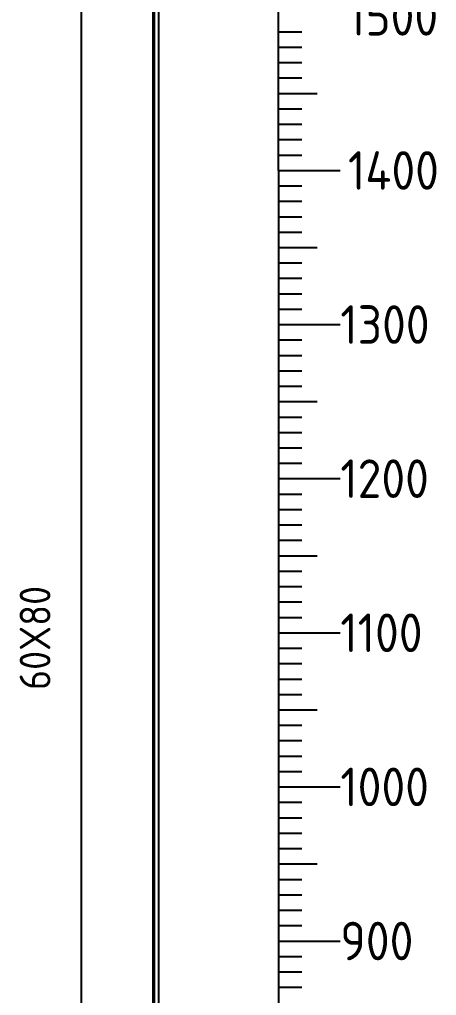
# Model space of a CAD drawing. Header units: millimetres. Extents: x 41350 to 54029, y 25852 to 34717.
# Drawn here: x 47293 to 47564, y 32631 to 33264 of the extents above; entities that cross this region are included whole.
import ezdxf
from ezdxf.enums import TextEntityAlignment as Align

# ---------------------------------------------------------------- set-up
doc = ezdxf.new("R2010")
doc.units = ezdxf.units.MM
doc.layers.add('000-PI-Oprema', color=30, linetype='Continuous', lineweight=5)
doc.layers.add('000-PI-ORMAR', color=2, linetype='Continuous')
doc.layers.add('002-PI-Kabelska kanalica', color=150, linetype='Continuous')
doc.styles.add('PI0', font='isocpeur.ttf', dxfattribs={"width": 0.9})

# ---------------------------------------------------------------- blocks, each defined once
blk = doc.blocks.new('SKALA_2100')
for p, q in [((6091.94, 12435.39), (6091.94, 13135.39)), ((6091.94, 12525.39), (6106.94, 12525.39)), ((6091.94, 12515.39), (6106.94, 12515.39)), ((6091.94, 12505.39), (6106.94, 12505.39)), ((6091.94, 12495.39), (6106.94, 12495.39)), ((6091.94, 12485.39), (6116.94, 12485.39)), ((6091.94, 12475.39), (6106.94, 12475.39)), ((6091.94, 12465.39), (6106.94, 12465.39)), ((6091.94, 12455.39), (6106.94, 12455.39)), ((6091.94, 12445.39), (6106.94, 12445.39)), ((6091.94, 12435.39), (6131.94, 12435.39)), ((6091.94, 12435.39), (6091.94, 11575.39)), ((6091.94, 12435.39), (6131.94, 12435.39)), ((6091.94, 12425.39), (6106.94, 12425.39)), ((6091.94, 12415.39), (6106.94, 12415.39)), ((6091.94, 12405.39), (6106.94, 12405.39)), ((6091.94, 12395.39), (6106.94, 12395.39)), ((6091.94, 12385.39), (6116.94, 12385.39)), ((6091.94, 12375.39), (6106.94, 12375.39)), ((6091.94, 12365.39), (6106.94, 12365.39)), ((6091.94, 12355.39), (6106.94, 12355.39)), ((6091.94, 12345.39), (6106.94, 12345.39)), ((6091.94, 12335.39), (6131.94, 12335.39)), ((6091.94, 12325.39), (6106.94, 12325.39)), ((6091.94, 12315.39), (6106.94, 12315.39)), ((6091.94, 12305.39), (6106.94, 12305.39)), ((6091.94, 12295.39), (6106.94, 12295.39)), ((6091.94, 12285.39), (6116.94, 12285.39)), ((6091.94, 12275.39), (6106.94, 12275.39)), ((6091.94, 12265.39), (6106.94, 12265.39)), ((6091.94, 12255.39), (6106.94, 12255.39)), ((6091.94, 12245.39), (6106.94, 12245.39)), ((6091.94, 12235.39), (6131.94, 12235.39)), ((6091.94, 12235.39), (6131.94, 12235.39)), ((6091.94, 12235.39), (6131.94, 12235.39)), ((6091.94, 12225.39), (6106.94, 12225.39)), ((6091.94, 12215.39), (6106.94, 12215.39)), ((6091.94, 12205.39), (6106.94, 12205.39)), ((6091.94, 12195.39), (6106.94, 12195.39)), ((6091.94, 12185.39), (6116.94, 12185.39)), ((6091.94, 12175.39), (6106.94, 12175.39)), ((6091.94, 12165.39), (6106.94, 12165.39)), ((6091.94, 12155.39), (6106.94, 12155.39)), ((6091.94, 12145.39), (6106.94, 12145.39)), ((6091.94, 12135.39), (6131.94, 12135.39)), ((6091.94, 12125.39), (6106.94, 12125.39)), ((6091.94, 12115.39), (6106.94, 12115.39)), ((6091.94, 12105.39), (6106.94, 12105.39)), ((6091.94, 12095.39), (6106.94, 12095.39)), ((6091.94, 12085.39), (6116.94, 12085.39)), ((6091.94, 12075.39), (6106.94, 12075.39)), ((6091.94, 12065.39), (6106.94, 12065.39)), ((6091.94, 12055.39), (6106.94, 12055.39)), ((6091.94, 12045.39), (6106.94, 12045.39)), ((6091.94, 12035.39), (6131.94, 12035.39)), ((6091.94, 12035.39), (6131.94, 12035.39)), ((6091.94, 12035.39), (6131.94, 12035.39)), ((6091.94, 12035.39), (6131.94, 12035.39)), ((6091.94, 12025.39), (6106.94, 12025.39)), ((6091.94, 12015.39), (6106.94, 12015.39)), ((6091.94, 12005.39), (6106.94, 12005.39)), ((6091.94, 11995.39), (6106.94, 11995.39)), ((6091.94, 11985.39), (6116.94, 11985.39)), ((6091.94, 11975.39), (6106.94, 11975.39)), ((6091.94, 11965.39), (6106.94, 11965.39)), ((6091.94, 11955.39), (6106.94, 11955.39)), ((6091.94, 11945.39), (6106.94, 11945.39)), ((6091.94, 11935.39), (6131.94, 11935.39)), ((6091.94, 11925.39), (6106.94, 11925.39)), ((6091.94, 11915.39), (6106.94, 11915.39)), ((6091.94, 11905.39), (6106.94, 11905.39))]:
    blk.add_line(p, q)
at = {"style": 'PI0', "width": 0.9}
for s, p in [('1500', (6136.91, 12535.39)), ('1400', (6136.91, 12435.39)), ('1300', (6131.94, 12335.39)), ('1200', (6131.94, 12235.39)), ('1100', (6131.94, 12135.39)), ('1000', (6131.94, 12035.39)), ('900', (6131.94, 11935.39))]:
    blk.add_text(s, height=25, dxfattribs=at).set_placement(p, align=Align.MIDDLE_LEFT)
blk = doc.blocks.new('8606.000_back')
at = {"layer": '000-PI-ORMAR'}
for p, q in [((48198.03, 36588.67), (48198.03, 38573.17)), ((48198.8, 38552.67), (48198.8, 36601.67)), ((48201.52, 38552.67), (48201.52, 36601.67))]:
    blk.add_line(p, q, dxfattribs=at)
blk = doc.blocks.new('8606.000_montažna')
at = {"layer": '000-PI-ORMAR'}
blk.add_line((51182.39, 38449.42), (51182.39, 36559.42), dxfattribs=at)
blk = doc.blocks.new('*U417')
at = {"layer": '002-PI-Kabelska kanalica'}
blk.add_line((-20, -100), (-20, 1140), dxfattribs=at)

msp = doc.modelspace()

# ---------------------------------------------------------------- block references
msp.add_blockref('SKALA_2100', (41369.408, 20730.643))
at = {"rotation": 180}
msp.add_blockref('*U417', (47313.397, 33275.528), dxfattribs=at)
at = {"layer": '000-PI-Oprema'}
for name, p in [('8606.000_back', (-818.121, -4713.642)), ('8606.000_montažna', (-3848.998, -4641.89))]:
    msp.add_blockref(name, p, dxfattribs=at)

# ---------------------------------------------------------------- texts
at = {"insert": (47303.397, 32862.694), "char_height": 20, "width": 16.78721, "attachment_point": 5, "rotation": 90, "style": 'PI0'}
msp.add_mtext('60X80', dxfattribs=at)

doc.saveas('drawing.dxf')
